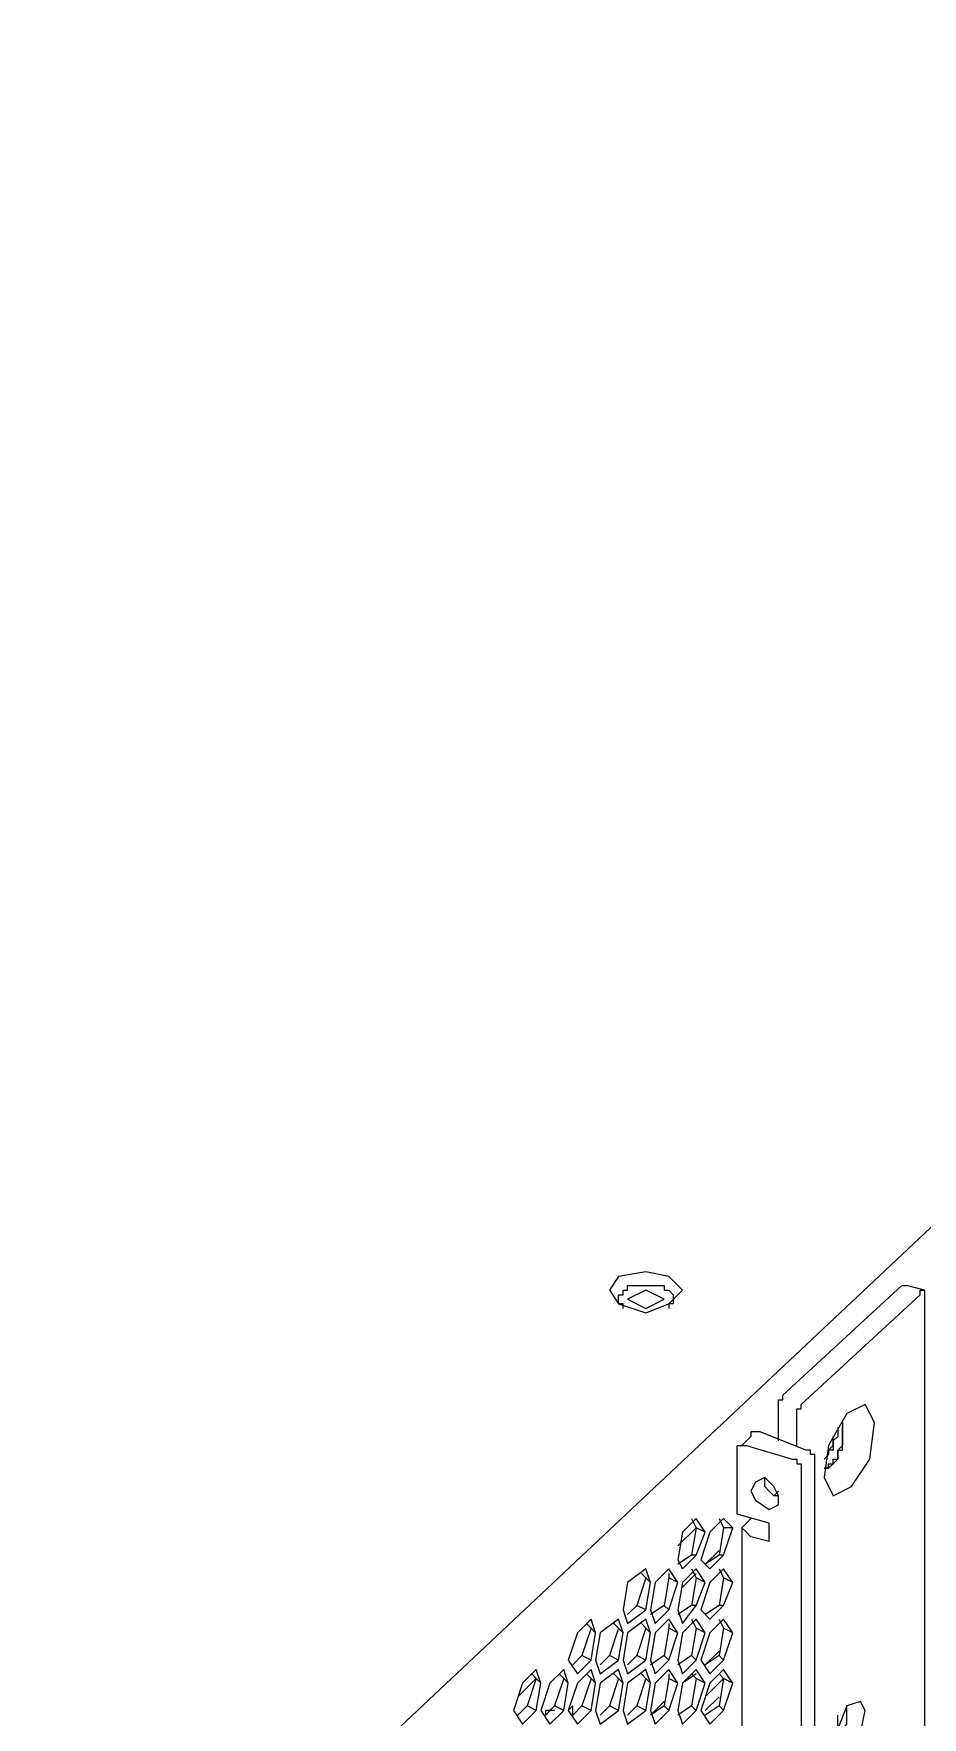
# Model space of a CAD drawing. Header units: millimetres. Extents: x 929 to 1725, y 58 to 532.
# Drawn here: x 1081.93 to 1104.7, y 403.1 to 446.23 of the extents above; entities that cross this region are included whole.
import ezdxf

# ---------------------------------------------------------------- set-up
doc = ezdxf.new("R2010")
doc.units = ezdxf.units.MM
doc.header["$MEASUREMENT"] = 0
doc.layers.add('TT-WIRE-EQPM', color=6, linetype='CONTINUOUS')

msp = doc.modelspace()

# ---------------------------------------------------------------- linework, layer by layer
at = {"layer": 'TT-WIRE-EQPM', "linetype": 'Continuous'}
for points in [[(1137.40977, 446.23357), (1081.93205, 394.03301)], [(1098.55196, 414.04713), (1098.20083, 414.39825), (1097.61562, 414.51529), (1096.91337, 414.39825), (1096.67929, 414.04713), (1096.91337, 413.696), (1097.61562, 413.46192), (1098.20083, 413.696), (1098.55196, 414.04713)], [(1097.03042, 413.57896), (1097.03042, 413.696), (1096.91337, 413.696), (1096.91337, 413.81304), (1096.91337, 413.81304), (1096.91337, 413.81304), (1096.91337, 413.93008), (1096.91337, 413.93008), (1097.03042, 413.93008), (1097.03042, 414.04713), (1097.03042, 414.04713), (1097.14746, 414.04713), (1097.14746, 414.16417), (1097.14746, 414.16417), (1097.2645, 414.16417), (1097.2645, 414.16417), (1097.38154, 414.16417), (1097.49858, 414.16417), (1097.49858, 414.16417), (1097.61562, 414.16417), (1097.61562, 414.16417), (1097.73267, 414.16417), (1097.73267, 414.16417), (1097.84971, 414.16417), (1097.96675, 414.16417), (1097.96675, 414.16417), (1098.08379, 414.16417), (1098.08379, 414.04713), (1098.20083, 414.04713), (1098.20083, 414.04713), (1098.20083, 414.04713), (1098.31787, 413.93008), (1098.31787, 413.93008), (1098.31787, 413.93008), (1098.31787, 413.81304), (1098.31787, 413.81304), (1098.31787, 413.81304), (1098.31787, 413.696), (1098.20083, 413.696), (1098.20083, 413.696), (1098.20083, 413.57896), (1098.20083, 413.57896)], [(1098.08379, 413.81304), (1097.61562, 414.04713), (1097.14746, 413.81304), (1097.61562, 413.57896), (1098.08379, 413.81304)], [(1101.12687, 411.35517), (1104.16995, 414.16417)], [(1104.63812, 413.93008), (1104.63812, 413.93008), (1104.63812, 414.04713), (1104.63812, 414.04713), (1104.75516, 414.04713), (1104.75516, 414.04713), (1104.75516, 413.93008), (1104.75516, 413.93008), (1104.75516, 413.93008), (1104.75516, 413.93008), (1104.75516, 413.81304), (1104.75516, 395.32047), (1104.75516, 395.32047), (1104.75516, 395.20343), (1104.75516, 395.20343), (1104.75516, 395.20343), (1104.75516, 395.08638), (1104.75516, 395.08638), (1104.63812, 394.96934), (1104.63812, 394.96934), (1104.63812, 394.96934), (1104.63812, 394.96934), (1101.94616, 392.39443)], [(1104.16995, 414.16417), (1104.16995, 414.16417), (1104.16995, 414.16417), (1104.16995, 414.16417), (1104.16995, 414.16417), (1104.16995, 414.16417), (1104.16995, 414.16417), (1104.16995, 414.16417), (1104.16995, 414.16417), (1104.16995, 414.16417), (1104.287, 414.16417)], [(1104.75516, 414.04713), (1104.287, 414.16417)], [(1101.478, 410.76996), (1101.478, 410.76996), (1101.478, 410.887), (1101.478, 410.887), (1101.478, 410.887), (1101.478, 411.00404), (1101.59504, 411.00404), (1101.59504, 411.00404), (1101.59504, 411.12109), (1101.59504, 411.12109), (1101.59504, 411.12109), (1104.63812, 413.93008)], [(1101.00983, 410.887), (1101.00983, 411.00404), (1101.00983, 411.00404), (1101.00983, 411.00404), (1101.00983, 411.12109), (1101.00983, 411.12109), (1101.00983, 411.23813), (1101.12687, 411.23813), (1101.12687, 411.23813), (1101.12687, 411.23813), (1101.12687, 411.35517)], [(1102.41433, 408.78025), (1102.8825, 409.01434), (1103.35066, 409.71659), (1103.4677, 410.65292), (1103.23362, 411.12109), (1102.76545, 410.887), (1102.29729, 410.06771), (1102.18025, 409.24842), (1102.41433, 408.78025)], [(1101.00983, 410.18475), (1101.00983, 410.887)], [(1101.478, 410.06771), (1101.478, 410.76996)], [(1102.64841, 410.65292), (1102.64841, 410.65292), (1102.64841, 410.65292), (1102.64841, 410.65292), (1102.64841, 410.53588), (1102.64841, 410.53588), (1102.64841, 410.53588), (1102.64841, 410.53588), (1102.64841, 410.41884), (1102.64841, 410.41884), (1102.64841, 410.41884), (1102.64841, 410.30179), (1102.64841, 410.18475), (1102.64841, 410.06771), (1102.64841, 410.06771), (1102.53137, 409.95067), (1102.53137, 409.83363), (1102.53137, 409.71659), (1102.41433, 409.59954), (1102.41433, 409.59954), (1102.29729, 409.4825), (1102.29729, 409.4825), (1102.29729, 409.4825), (1102.29729, 409.4825), (1102.29729, 409.4825), (1102.29729, 409.4825), (1102.29729, 409.4825), (1102.18025, 409.4825), (1102.18025, 409.4825), (1102.18025, 409.4825), (1102.18025, 409.4825)], [(1100.30758, 410.30179), (1100.0735, 410.06771)], [(1100.54166, 410.41884), (1100.42462, 410.41884), (1100.42462, 410.41884), (1100.42462, 410.41884), (1100.42462, 410.41884), (1100.42462, 410.41884), (1100.42462, 410.41884), (1100.30758, 410.41884), (1100.30758, 410.41884), (1100.30758, 410.41884), (1100.30758, 410.30179)], [(1101.71208, 409.95067), (1100.54166, 410.41884)], [(1102.18025, 409.4825), (1102.18025, 409.4825), (1102.29729, 409.4825), (1102.29729, 409.4825), (1102.29729, 409.59954), (1102.41433, 409.59954), (1102.41433, 409.59954), (1102.41433, 409.71659), (1102.41433, 409.71659), (1102.53137, 409.71659), (1102.53137, 409.83363), (1102.53137, 409.83363), (1102.53137, 409.95067), (1102.64841, 409.95067), (1102.64841, 410.06771), (1102.64841, 410.06771), (1102.64841, 410.18475), (1102.64841, 410.30179), (1102.64841, 410.30179), (1102.64841, 410.41884), (1102.64841, 410.53588)], [(1102.53137, 410.53588), (1102.53137, 410.41884), (1102.53137, 410.30179), (1102.53137, 410.30179), (1102.41433, 410.18475), (1102.41433, 410.06771), (1102.41433, 409.95067), (1102.29729, 409.95067), (1102.29729, 409.83363), (1102.29729, 409.83363), (1102.18025, 409.71659)], [(1102.29729, 409.83363), (1102.29729, 409.83363), (1102.29729, 409.95067), (1102.29729, 409.95067), (1102.29729, 409.95067), (1102.41433, 410.06771), (1102.41433, 410.18475), (1102.41433, 410.18475), (1102.41433, 410.30179), (1102.41433, 410.30179), (1102.41433, 410.30179)], [(1100.77575, 407.60984), (1100.77575, 408.078), (1099.95646, 408.31209), (1099.95646, 409.95067), (1099.95646, 409.95067), (1099.95646, 410.06771), (1099.95646, 410.06771), (1099.95646, 410.06771), (1100.0735, 410.06771), (1100.0735, 410.06771), (1100.0735, 410.06771), (1100.19054, 410.06771), (1100.19054, 410.06771), (1100.19054, 410.06771)], [(1100.19054, 410.06771), (1101.36096, 409.71659)], [(1101.94616, 409.59954), (1101.94616, 409.71659), (1101.94616, 409.71659), (1101.94616, 409.71659), (1101.94616, 409.83363), (1101.82912, 409.83363), (1101.82912, 409.83363), (1101.82912, 409.95067), (1101.71208, 409.95067), (1101.71208, 409.95067), (1101.71208, 409.95067)], [(1101.36096, 409.71659), (1101.478, 409.71659), (1101.478, 409.71659), (1101.478, 409.59954), (1101.59504, 409.59954), (1101.59504, 409.59954), (1101.59504, 409.4825), (1101.59504, 409.4825), (1101.59504, 409.4825), (1101.59504, 409.36546), (1101.59504, 409.36546)], [(1101.59504, 409.36546), (1101.59504, 390.87289)], [(1101.94616, 391.10697), (1101.94616, 409.59954)], [(1101.00983, 408.54617), (1101.00983, 408.78025), (1100.89279, 409.01434), (1100.65871, 409.24842), (1100.42462, 409.13138), (1100.30758, 408.8973), (1100.42462, 408.66321), (1100.77575, 408.42913), (1101.00983, 408.54617)], [(1101.00983, 408.78025), (1101.00983, 408.78025), (1101.00983, 408.78025), (1101.00983, 408.78025), (1100.89279, 408.78025), (1100.89279, 408.78025), (1100.89279, 408.78025), (1100.89279, 408.78025), (1100.89279, 408.78025), (1100.77575, 408.8973), (1100.77575, 408.8973), (1100.77575, 408.8973), (1100.77575, 408.8973), (1100.77575, 408.8973), (1100.65871, 409.01434), (1100.65871, 409.01434), (1100.65871, 409.01434), (1100.65871, 409.13138), (1100.65871, 409.13138), (1100.65871, 409.13138), (1100.65871, 409.24842)], [(1100.89279, 408.78025), (1101.00983, 408.8973)], [(1098.90308, 408.19505), (1098.55196, 407.84392)], [(1098.78604, 408.19505), (1098.90308, 407.96096)], [(1099.13716, 407.84392), (1098.90308, 408.19505)], [(1099.60533, 408.19505), (1099.25421, 407.84392)], [(1099.48829, 408.19505), (1099.60533, 407.96096)], [(1099.83941, 407.96096), (1099.60533, 408.19505)], [(1100.19054, 408.078), (1100.19054, 408.078), (1100.19054, 408.078), (1100.0735, 407.96096), (1100.0735, 407.96096), (1100.19054, 407.84392), (1100.19054, 407.84392), (1100.19054, 407.84392), (1100.19054, 407.84392), (1100.30758, 407.72688), (1100.30758, 407.72688)], [(1100.19054, 408.078), (1100.30758, 408.19505)], [(1100.77575, 407.96096), (1100.77575, 408.078)], [(1098.43492, 407.4928), (1098.90308, 407.96096)], [(1098.55196, 407.84392), (1098.43492, 407.14167)], [(1098.90308, 407.96096), (1098.78604, 407.25871)], [(1099.13716, 407.84392), (1098.90308, 407.96096)], [(1098.90308, 407.25871), (1099.13716, 407.84392)], [(1099.25421, 407.84392), (1099.02012, 407.14167)], [(1099.60533, 407.96096), (1099.48829, 407.25871)], [(1099.83941, 407.96096), (1099.60533, 407.96096)], [(1099.60533, 407.25871), (1099.83941, 407.96096)], [(1100.0735, 407.96096), (1100.0735, 393.56484)], [(1100.77575, 407.60984), (1100.30758, 407.72688)], [(1098.78604, 407.25871), (1098.43492, 407.02463)], [(1098.55196, 406.90759), (1098.90308, 407.25871)], [(1098.90308, 407.25871), (1098.78604, 407.25871)], [(1099.48829, 407.37575), (1099.13716, 407.02463)], [(1099.48829, 407.25871), (1099.13716, 407.02463)], [(1099.25421, 406.90759), (1099.60533, 407.25871)], [(1099.60533, 407.25871), (1099.48829, 407.25871)], [(1097.61562, 406.90759), (1097.14746, 406.55646)], [(1097.49858, 406.79055), (1097.61562, 406.6735)], [(1097.73267, 406.55646), (1097.61562, 406.90759)], [(1098.20083, 406.90759), (1097.84971, 406.55646)], [(1098.43492, 406.55646), (1098.20083, 406.90759)], [(1098.20083, 406.79055), (1098.20083, 406.6735)], [(1098.43492, 407.14167), (1098.55196, 406.90759)], [(1098.90308, 406.90759), (1098.55196, 406.55646)], [(1098.90308, 406.79055), (1098.55196, 406.43942)], [(1098.78604, 406.90759), (1098.90308, 406.6735)], [(1099.13716, 406.55646), (1098.90308, 406.90759)], [(1099.02012, 407.14167), (1099.25421, 406.90759)], [(1099.60533, 406.90759), (1099.25421, 406.55646)], [(1099.48829, 406.90759), (1099.60533, 406.6735)], [(1099.83941, 406.55646), (1099.60533, 406.90759)], [(1097.14746, 406.55646), (1097.03042, 405.85421)], [(1097.61562, 406.6735), (1097.38154, 405.97125)], [(1097.73267, 406.55646), (1097.61562, 406.6735)], [(1097.61562, 405.85421), (1097.73267, 406.55646)], [(1097.84971, 406.55646), (1097.73267, 405.85421)], [(1098.20083, 406.6735), (1098.08379, 405.97125)], [(1098.43492, 406.55646), (1098.20083, 406.6735)], [(1098.20083, 405.85421), (1098.43492, 406.55646)], [(1098.55196, 406.55646), (1098.43492, 405.85421)], [(1098.90308, 406.6735), (1098.78604, 405.97125)], [(1099.13716, 406.55646), (1098.90308, 406.6735)], [(1098.90308, 405.97125), (1099.13716, 406.55646)], [(1099.25421, 406.55646), (1099.02012, 405.85421)], [(1099.60533, 406.6735), (1099.48829, 405.97125)], [(1099.83941, 406.55646), (1099.60533, 406.6735)], [(1099.60533, 405.97125), (1099.83941, 406.55646)], [(1097.03042, 405.85421), (1097.14746, 405.50309)], [(1097.38154, 405.97125), (1097.14746, 405.73717)], [(1097.14746, 405.50309), (1097.61562, 405.85421)], [(1097.61562, 405.85421), (1097.38154, 405.97125)], [(1098.08379, 405.97125), (1097.73267, 405.73717)], [(1097.73267, 405.85421), (1097.84971, 405.50309)], [(1097.84971, 405.50309), (1098.20083, 405.85421)], [(1098.20083, 405.85421), (1098.08379, 405.97125)], [(1098.78604, 405.97125), (1098.43492, 405.73717)], [(1098.43492, 405.85421), (1098.55196, 405.50309)], [(1098.55196, 405.50309), (1098.90308, 405.97125)], [(1098.90308, 405.97125), (1098.78604, 405.97125)], [(1099.02012, 405.85421), (1099.25421, 405.62013)], [(1099.48829, 405.97125), (1099.13716, 405.73717)], [(1099.25421, 405.62013), (1099.60533, 405.97125)], [(1099.60533, 405.97125), (1099.48829, 405.97125)], [(1096.21112, 405.62013), (1095.86, 405.26901)], [(1096.09408, 405.50309), (1096.21112, 405.38605)], [(1096.32817, 405.26901), (1096.21112, 405.62013)], [(1096.91337, 405.62013), (1096.44521, 405.26901)], [(1096.79633, 405.50309), (1096.91337, 405.38605)], [(1097.03042, 405.26901), (1096.91337, 405.62013)], [(1097.61562, 405.62013), (1097.14746, 405.26901)], [(1097.49858, 405.50309), (1097.61562, 405.38605)], [(1097.73267, 405.26901), (1097.61562, 405.62013)], [(1098.20083, 405.62013), (1097.84971, 405.26901)], [(1098.43492, 405.26901), (1098.20083, 405.62013)], [(1098.20083, 405.50309), (1098.20083, 405.38605)], [(1098.90308, 405.62013), (1098.55196, 405.26901)], [(1098.78604, 405.62013), (1098.90308, 405.38605)], [(1099.13716, 405.26901), (1098.90308, 405.62013)], [(1099.60533, 405.62013), (1099.25421, 405.26901)], [(1099.48829, 405.62013), (1099.60533, 405.38605)], [(1099.83941, 405.26901), (1099.60533, 405.62013)], [(1095.86, 405.26901), (1095.62592, 404.56676)], [(1096.21112, 405.38605), (1095.97704, 404.6838)], [(1096.32817, 405.26901), (1096.21112, 405.38605)], [(1096.21112, 404.56676), (1096.32817, 405.26901)], [(1096.44521, 405.26901), (1096.32817, 404.56676)], [(1096.91337, 405.38605), (1096.67929, 404.6838)], [(1097.03042, 405.26901), (1096.91337, 405.38605)], [(1096.91337, 404.56676), (1097.03042, 405.26901)], [(1097.14746, 405.26901), (1097.03042, 404.56676)], [(1097.61562, 405.38605), (1097.38154, 404.6838)], [(1097.73267, 405.26901), (1097.61562, 405.38605)], [(1097.61562, 404.56676), (1097.73267, 405.26901)], [(1097.84971, 405.26901), (1097.73267, 404.56676)], [(1098.20083, 405.38605), (1098.08379, 404.6838)], [(1098.43492, 405.26901), (1098.20083, 405.38605)], [(1098.20083, 404.56676), (1098.43492, 405.26901)], [(1098.55196, 405.26901), (1098.43492, 404.56676)], [(1098.90308, 405.38605), (1098.78604, 404.6838)], [(1099.13716, 405.26901), (1098.90308, 405.38605)], [(1098.90308, 404.56676), (1099.13716, 405.26901)], [(1099.25421, 405.26901), (1099.02012, 404.56676)], [(1099.60533, 405.38605), (1099.48829, 404.6838)], [(1099.83941, 405.26901), (1099.60533, 405.38605)], [(1099.60533, 404.56676), (1099.83941, 405.26901)], [(1095.62592, 404.56676), (1095.86, 404.21563)], [(1095.97704, 404.6838), (1095.74296, 404.44971)], [(1095.86, 404.21563), (1096.21112, 404.56676)], [(1096.21112, 404.56676), (1095.97704, 404.6838)], [(1096.32817, 404.56676), (1096.44521, 404.21563)], [(1096.67929, 404.6838), (1096.44521, 404.44971)], [(1096.44521, 404.21563), (1096.91337, 404.56676)], [(1096.91337, 404.56676), (1096.67929, 404.6838)], [(1097.03042, 404.56676), (1097.14746, 404.21563)], [(1097.38154, 404.6838), (1097.14746, 404.44971)], [(1097.14746, 404.21563), (1097.61562, 404.56676)], [(1097.61562, 404.56676), (1097.38154, 404.6838)], [(1098.08379, 404.6838), (1097.73267, 404.44971)], [(1097.73267, 404.56676), (1097.84971, 404.21563)], [(1097.84971, 404.21563), (1098.20083, 404.56676)], [(1098.20083, 404.56676), (1098.08379, 404.6838)], [(1098.78604, 404.6838), (1098.43492, 404.44971)], [(1098.43492, 404.56676), (1098.55196, 404.21563)], [(1098.55196, 404.21563), (1098.90308, 404.56676)], [(1098.90308, 404.56676), (1098.78604, 404.6838)], [(1099.02012, 404.56676), (1099.25421, 404.21563)], [(1099.48829, 404.80084), (1099.13716, 404.44971)], [(1099.48829, 404.6838), (1099.13716, 404.44971)], [(1099.25421, 404.21563), (1099.60533, 404.56676)], [(1099.60533, 404.56676), (1099.48829, 404.6838)], [(1094.80663, 404.33267), (1094.4555, 403.98155)], [(1094.68958, 404.21563), (1094.80663, 404.09859)], [(1094.92367, 403.98155), (1094.80663, 404.33267)], [(1095.50887, 404.33267), (1095.15775, 403.98155)], [(1095.39183, 404.21563), (1095.50887, 404.09859)], [(1095.62592, 403.98155), (1095.50887, 404.33267)], [(1096.21112, 404.33267), (1095.86, 403.98155)], [(1096.09408, 404.21563), (1096.21112, 404.09859)], [(1096.32817, 403.98155), (1096.21112, 404.33267)], [(1096.91337, 404.33267), (1096.44521, 403.98155)], [(1096.79633, 404.21563), (1096.91337, 404.09859)], [(1097.03042, 403.98155), (1096.91337, 404.33267)], [(1097.61562, 404.33267), (1097.14746, 403.98155)], [(1097.49858, 404.21563), (1097.61562, 404.09859)], [(1097.73267, 403.98155), (1097.61562, 404.33267)], [(1098.20083, 404.33267), (1097.84971, 403.98155)], [(1098.43492, 403.98155), (1098.20083, 404.33267)], [(1098.20083, 404.21563), (1098.20083, 404.09859)], [(1098.90308, 404.33267), (1098.55196, 403.98155)], [(1098.90308, 404.21563), (1098.55196, 403.98155)], [(1098.78604, 404.21563), (1098.90308, 404.09859)], [(1099.13716, 403.98155), (1098.90308, 404.33267)], [(1099.60533, 404.33267), (1099.25421, 403.98155)], [(1099.48829, 404.21563), (1099.60533, 404.09859)], [(1099.83941, 403.98155), (1099.60533, 404.33267)], [(1094.4555, 403.98155), (1094.22142, 403.2793)], [(1094.33846, 403.63042), (1094.80663, 404.09859)], [(1094.80663, 404.09859), (1094.57254, 403.39634)], [(1094.92367, 403.98155), (1094.80663, 404.09859)], [(1094.80663, 403.2793), (1094.92367, 403.98155)], [(1095.15775, 403.98155), (1094.92367, 403.2793)], [(1095.50887, 404.09859), (1095.27479, 403.39634)], [(1095.62592, 403.98155), (1095.50887, 404.09859)], [(1095.50887, 403.2793), (1095.62592, 403.98155)], [(1095.86, 403.98155), (1095.62592, 403.2793)], [(1096.21112, 404.09859), (1095.97704, 403.39634)], [(1096.32817, 403.98155), (1096.21112, 404.09859)], [(1096.21112, 403.2793), (1096.32817, 403.98155)], [(1096.44521, 403.98155), (1096.32817, 403.2793)], [(1096.91337, 404.09859), (1096.67929, 403.39634)], [(1097.03042, 403.98155), (1096.91337, 404.09859)], [(1096.91337, 403.2793), (1097.03042, 403.98155)], [(1097.14746, 403.98155), (1097.03042, 403.2793)], [(1097.61562, 404.09859), (1097.38154, 403.39634)], [(1097.73267, 403.98155), (1097.61562, 404.09859)], [(1097.61562, 403.2793), (1097.73267, 403.98155)], [(1097.84971, 403.98155), (1097.73267, 403.2793)], [(1098.20083, 404.09859), (1098.08379, 403.39634)], [(1098.43492, 403.98155), (1098.20083, 404.09859)], [(1098.20083, 403.2793), (1098.43492, 403.98155)], [(1098.55196, 403.98155), (1098.43492, 403.2793)], [(1098.90308, 404.09859), (1098.78604, 403.39634)], [(1099.13716, 403.98155), (1098.90308, 404.09859)], [(1098.90308, 403.2793), (1099.13716, 403.98155)], [(1099.25421, 403.98155), (1099.02012, 403.2793)], [(1099.13716, 403.63042), (1099.60533, 404.09859)], [(1099.60533, 404.09859), (1099.48829, 403.39634)], [(1099.83941, 403.98155), (1099.60533, 404.09859)], [(1099.60533, 403.2793), (1099.83941, 403.98155)], [(1094.22142, 403.2793), (1094.4555, 402.92817)], [(1094.57254, 403.39634), (1094.33846, 403.16226)], [(1094.4555, 402.92817), (1094.80663, 403.2793)], [(1094.80663, 403.2793), (1094.57254, 403.39634)], [(1094.92367, 403.2793), (1095.15775, 402.92817)], [(1095.27479, 403.39634), (1095.04071, 403.16226)], [(1095.27479, 403.2793), (1095.15775, 403.2793), (1095.15775, 403.2793), (1095.15775, 403.2793), (1095.15775, 403.2793), (1095.15775, 403.2793), (1095.15775, 403.2793), (1095.15775, 403.2793), (1095.04071, 403.2793), (1095.04071, 403.2793), (1095.04071, 403.16226)], [(1095.15775, 402.92817), (1095.50887, 403.2793)], [(1095.50887, 403.2793), (1095.27479, 403.39634)], [(1095.74296, 403.39634), (1095.62592, 403.2793)], [(1095.62592, 403.2793), (1095.86, 402.92817)], [(1095.97704, 403.39634), (1095.74296, 403.16226)], [(1095.74296, 403.16226), (1095.74296, 403.39634)], [(1095.86, 402.92817), (1096.21112, 403.2793)], [(1096.21112, 403.2793), (1095.97704, 403.39634)], [(1096.32817, 403.2793), (1096.44521, 402.92817)], [(1096.67929, 403.39634), (1096.44521, 403.16226)], [(1096.44521, 402.92817), (1096.91337, 403.2793)], [(1096.91337, 403.2793), (1096.67929, 403.39634)], [(1097.03042, 403.2793), (1097.14746, 402.92817)], [(1097.38154, 403.39634), (1097.14746, 403.16226)], [(1097.14746, 402.92817), (1097.61562, 403.2793)], [(1097.61562, 403.2793), (1097.38154, 403.39634)], [(1098.08379, 403.51338), (1097.73267, 403.16226)], [(1098.08379, 403.39634), (1097.73267, 403.16226)], [(1097.73267, 403.2793), (1097.84971, 402.92817)], [(1097.84971, 402.92817), (1098.20083, 403.2793)], [(1098.20083, 403.2793), (1098.08379, 403.39634)], [(1098.78604, 403.39634), (1098.43492, 403.16226)], [(1098.43492, 403.2793), (1098.55196, 402.92817)], [(1098.55196, 402.92817), (1098.90308, 403.2793)], [(1098.90308, 403.2793), (1098.78604, 403.39634)], [(1099.02012, 403.2793), (1099.25421, 402.92817)], [(1099.13716, 403.2793), (1099.48829, 403.63042)], [(1099.48829, 403.39634), (1099.13716, 403.16226)], [(1099.25421, 402.92817), (1099.60533, 403.2793)], [(1099.60533, 403.2793), (1099.48829, 403.39634)], [(1102.53137, 401.99184), (1102.8825, 402.10888), (1103.11658, 402.69409), (1103.23362, 403.2793), (1103.11658, 403.51338), (1102.76545, 403.39634), (1102.53137, 402.81113), (1102.41433, 402.22592), (1102.53137, 401.99184)], [(1102.41433, 402.22592), (1102.41433, 402.34296), (1102.53137, 402.46001), (1102.53137, 402.57705), (1102.64841, 402.69409), (1102.64841, 402.81113), (1102.76545, 402.92817), (1102.76545, 403.04521), (1102.76545, 403.16226), (1102.76545, 403.2793), (1102.76545, 403.2793), (1102.76545, 403.2793), (1102.76545, 403.2793), (1102.76545, 403.39634), (1102.76545, 403.39634), (1102.76545, 403.39634), (1102.76545, 403.39634), (1102.76545, 403.39634), (1102.76545, 403.39634), (1102.76545, 403.39634), (1102.76545, 403.39634)], [(1102.41433, 402.69409), (1102.41433, 402.69409), (1102.53137, 402.81113), (1102.53137, 402.81113), (1102.53137, 402.81113), (1102.53137, 402.92817), (1102.53137, 402.92817), (1102.53137, 402.92817), (1102.53137, 403.04521), (1102.53137, 403.04521), (1102.53137, 403.16226)]]:
    msp.add_lwpolyline(points, dxfattribs=at)

doc.saveas('drawing.dxf')
